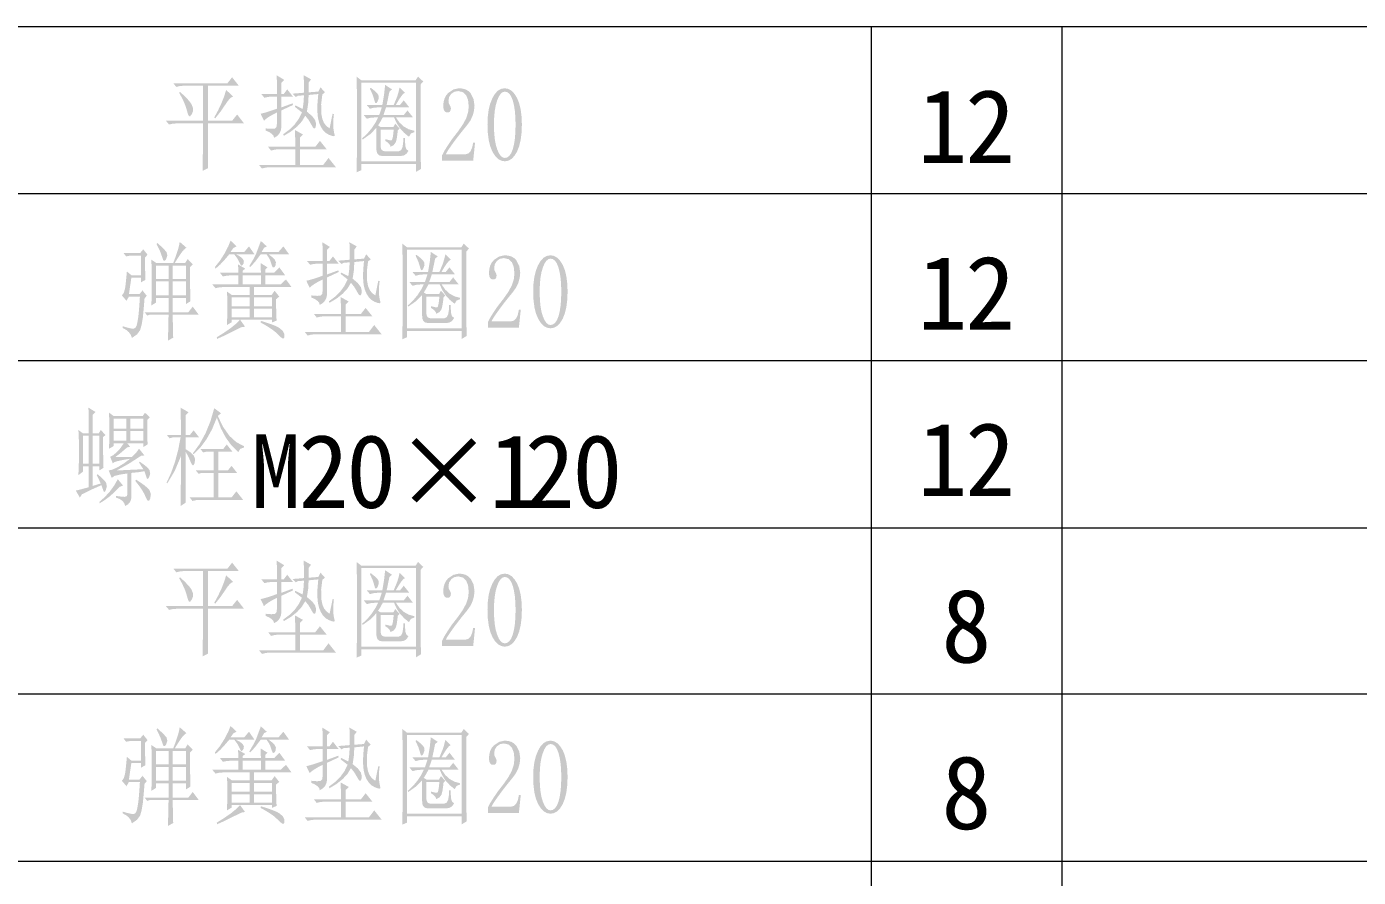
# Model space of a CAD drawing. Header units: millimetres. Extents: x -594 to 6367, y -2099 to 456.
# Drawn here: x 271.1 to 326.9, y -310.3 to -274.6 of the extents above; entities that cross this region are included whole.
import ezdxf

# ---------------------------------------------------------------- set-up
doc = ezdxf.new("R2010")
doc.units = ezdxf.units.MM
doc.layers.get('0').update_dxf_attribs({"lineweight": 35})
doc.styles.get("Standard").update_dxf_attribs({"font": 'txt.shx'})

msp = doc.modelspace()

# ---------------------------------------------------------------- hatches: boundary and pattern name
h = msp.add_hatch(color=0)
h.paths.add_polyline_path([(278.692, -279.76), (278.699, -280.539), (278.466, -280.656), (278.476, -280.139), (278.481, -279.674), (278.481, -278.66), (277.397, -278.66), (277.218, -278.672), (277.062, -278.707), (276.93, -278.551), (278.481, -278.551), (278.481, -277.078), (277.694, -277.078), (277.518, -277.093), (277.366, -277.132), (277.241, -276.976), (279.51, -276.976), (279.705, -276.727), (279.986, -277.078), (278.692, -277.078), (278.692, -278.551), (279.705, -278.551), (279.916, -278.286), (280.204, -278.66), (278.692, -278.66)])
h.paths.add_polyline_path([(279.456, -277.257), (279.752, -277.538), (279.688, -277.558), (279.613, -277.619), (279.527, -277.719), (279.432, -277.857), (279.223, -278.162), (278.996, -278.45), (278.957, -278.411), (279.12, -278.11), (279.259, -277.816), (279.371, -277.532)])
h.paths.add_polyline_path([(277.53, -277.343), (277.71, -277.516), (277.851, -277.66), (277.952, -277.779), (278.013, -277.873), (278.066, -278.026), (278.06, -278.161), (278.014, -278.274), (277.951, -278.356), (277.916, -278.368), (277.881, -278.333), (277.846, -278.251), (277.811, -278.122), (277.764, -277.962), (277.694, -277.783), (277.6, -277.587), (277.483, -277.374)])
h = msp.add_hatch(color=0)
h.paths.add_polyline_path([(281.111, -278.871), (281.352, -278.889), (281.494, -278.879), (281.564, -278.811), (281.587, -278.66), (281.587, -278.2), (281.391, -278.301), (281.235, -278.393), (281.119, -278.477), (281.041, -278.551), (280.901, -278.255), (281.018, -278.229), (281.171, -278.185), (281.36, -278.123), (281.587, -278.044), (281.587, -277.538), (281.392, -277.538), (281.216, -277.549), (281.057, -277.584), (280.932, -277.429), (281.587, -277.429), (281.587, -277.007), (281.582, -276.856), (281.572, -276.641), (281.891, -276.836), (281.774, -276.953), (281.774, -277.429), (281.868, -277.429), (282.016, -277.234), (282.258, -277.538), (281.774, -277.538), (281.774, -277.99), (282.242, -277.818), (282.258, -277.889), (281.774, -278.115), (281.774, -278.762), (281.755, -278.933), (281.697, -279.074), (281.6, -279.185), (281.462, -279.269), (281.445, -279.187), (281.38, -279.107), (281.269, -279.03), (281.111, -278.957)])
h.paths.add_polyline_path([(282.718, -277.374), (282.714, -276.975), (282.71, -276.641), (283.014, -276.813), (282.913, -276.953), (282.913, -277.358), (283.318, -277.327), (283.412, -277.148), (283.599, -277.358), (283.49, -277.444), (283.438, -277.858), (283.451, -278.278), (283.489, -278.477), (283.558, -278.642), (283.659, -278.773), (283.794, -278.871), (283.918, -278.255), (283.973, -278.271), (283.954, -278.455), (283.944, -278.612), (283.942, -278.742), (283.95, -278.848), (283.974, -279.013), (284.004, -279.144), (284.003, -279.186), (283.962, -279.198), (283.882, -279.181), (283.762, -279.136), (283.632, -279.06), (283.522, -278.951), (283.43, -278.809), (283.357, -278.637), (283.303, -278.421), (283.279, -278.147), (283.285, -277.816), (283.318, -277.429), (282.913, -277.468), (282.895, -277.818), (282.842, -278.169), (283.058, -278.351), (283.185, -278.52), (283.226, -278.674), (283.209, -278.816), (283.177, -278.864), (283.138, -278.867), (283.092, -278.823), (283.037, -278.731), (282.914, -278.518), (282.772, -278.341), (282.628, -278.578), (282.428, -278.797), (282.175, -278.999), (281.868, -279.183), (281.852, -279.113), (282.115, -278.915), (282.333, -278.697), (282.505, -278.459), (282.632, -278.2), (282.476, -278.076), (282.343, -277.974), (282.351, -277.904), (282.663, -278.06), (282.702, -277.769), (282.718, -277.483), (282.468, -277.499), (282.375, -277.553), (282.242, -277.413)])
h.paths.add_polyline_path([(282.351, -279.643), (282.351, -279.323), (282.35, -279.269), (282.347, -279.188), (282.345, -279.079), (282.343, -278.941), (282.679, -279.128), (282.554, -279.253), (282.554, -279.643), (283.193, -279.643), (283.388, -279.393), (283.669, -279.744), (282.554, -279.744), (282.554, -280.399), (283.529, -280.399), (283.747, -280.111), (284.059, -280.501), (281.291, -280.501), (281.114, -280.513), (280.956, -280.555), (280.831, -280.399), (282.351, -280.399), (282.351, -279.744), (281.673, -279.744), (281.496, -279.76), (281.338, -279.799), (281.213, -279.643)])
h = msp.add_hatch(color=0)
h.paths.add_polyline_path([(284.92, -276.696), (285.123, -276.852), (287.4, -276.852), (287.501, -276.696), (287.72, -276.906), (287.61, -277.023), (287.61, -280.025), (287.626, -280.571), (287.415, -280.695), (287.415, -280.36), (285.123, -280.36), (285.123, -280.625), (284.92, -280.711), (284.936, -280.025), (284.936, -277.288)])
h.paths.add_polyline_path([(285.123, -276.953), (285.123, -280.251), (287.415, -280.251), (287.415, -276.953)])
h.paths.add_polyline_path([(285.513, -277.163), (285.634, -277.257), (285.729, -277.34), (285.798, -277.412), (285.84, -277.475), (285.856, -277.6), (285.802, -277.748), (285.759, -277.805), (285.724, -277.813), (285.694, -277.773), (285.669, -277.686), (285.599, -277.459), (285.482, -277.202)])
h.paths.add_polyline_path([(285.872, -278.31), (285.923, -278.161), (285.981, -277.99), (285.817, -277.99), (285.638, -278.005), (285.482, -278.044), (285.349, -277.889), (286.004, -277.889), (286.074, -277.468), (286.121, -277.046), (286.41, -277.234), (286.301, -277.327), (286.184, -277.889), (286.48, -277.889), (286.628, -277.53), (286.682, -277.351), (286.729, -277.148), (286.955, -277.374), (286.888, -277.415), (286.801, -277.514), (286.695, -277.672), (286.566, -277.889), (286.745, -277.889), (286.901, -277.694), (287.135, -277.99), (286.16, -277.99), (286.097, -278.176), (286.051, -278.31), (286.901, -278.31), (287.057, -278.115), (287.291, -278.411), (286.573, -278.411), (286.723, -278.626), (286.901, -278.791), (287.108, -278.907), (287.345, -278.972), (287.345, -279.027), (287.2, -279.086), (287.119, -279.222), (286.918, -279.058), (286.746, -278.869), (286.605, -278.654), (286.495, -278.411), (286.02, -278.411), (285.911, -278.611), (285.825, -278.746), (285.934, -278.816), (286.464, -278.816), (286.542, -278.676), (286.729, -278.871), (286.651, -278.957), (286.632, -279.128), (286.611, -279.268), (286.589, -279.377), (286.566, -279.456), (286.479, -279.573), (286.34, -279.643), (286.331, -279.583), (286.293, -279.521), (286.225, -279.458), (286.129, -279.393), (286.129, -279.323), (286.293, -279.364), (286.386, -279.37), (286.414, -279.341), (286.439, -279.255), (286.461, -279.113), (286.48, -278.918), (285.934, -278.918), (285.934, -279.619), (285.944, -279.707), (285.976, -279.771), (286.029, -279.812), (286.106, -279.83), (286.69, -279.83), (286.789, -279.783), (286.846, -279.666), (286.875, -279.497), (286.885, -279.269), (286.955, -279.269), (286.957, -279.462), (286.971, -279.619), (287.007, -279.74), (287.096, -279.814), (287.037, -279.906), (286.966, -279.972), (286.882, -280.012), (286.784, -280.025), (285.981, -280.025), (285.874, -280.003), (285.801, -279.937), (285.76, -279.828), (285.755, -279.674), (285.755, -278.848), (285.498, -279.111), (285.178, -279.339), (285.154, -279.292), (285.372, -279.089), (285.56, -278.863), (285.713, -278.631), (285.825, -278.411), (285.685, -278.411), (285.508, -278.427), (285.349, -278.466), (285.225, -278.31)])
h = msp.add_hatch(color=0)
h.dxf.hatch_style = 2
h.paths.add_polyline_path([(289.626, -277.959), (289.598, -277.679), (289.517, -277.475), (289.376, -277.349), (289.182, -277.304), (289.023, -277.333), (288.893, -277.421), (288.805, -277.553), (288.776, -277.709), (288.788, -277.811), (288.823, -277.889), (288.862, -277.959), (288.878, -278.029), (288.867, -278.107), (288.839, -278.161), (288.797, -278.193), (288.737, -278.2), (288.659, -278.187), (288.605, -278.138), (288.57, -278.057), (288.558, -277.935), (288.571, -277.764), (288.611, -277.615), (288.676, -277.487), (288.768, -277.382), (288.985, -277.237), (289.213, -277.187), (289.366, -277.2), (289.499, -277.239), (289.612, -277.305), (289.704, -277.397), (289.827, -277.635), (289.868, -277.92), (289.846, -278.13), (289.79, -278.341), (289.689, -278.549), (289.548, -278.746), (289.355, -278.981), (289.187, -279.195), (289.043, -279.384), (288.924, -279.549), (288.825, -279.689), (288.749, -279.805), (288.696, -279.894), (288.667, -279.955), (289.494, -279.955), (289.604, -279.925), (289.696, -279.838), (289.766, -279.686), (289.813, -279.464), (289.891, -279.464), (289.813, -280.22), (288.511, -280.22), (288.511, -279.994), (288.605, -279.811), (288.745, -279.588), (288.926, -279.32), (289.166, -279.011), (289.371, -278.719), (289.517, -278.45), (289.598, -278.198)])
h = msp.add_hatch(color=0)
h.paths.add_polyline_path([(291.137, -277.327), (291.046, -277.351), (290.962, -277.421), (290.886, -277.538), (290.817, -277.701), (290.757, -277.905), (290.716, -278.14), (290.692, -278.408), (290.685, -278.707), (290.692, -279.026), (290.716, -279.305), (290.757, -279.544), (290.817, -279.744), (290.886, -279.907), (290.962, -280.021), (291.046, -280.088), (291.137, -280.111), (291.237, -280.088), (291.328, -280.021), (291.407, -279.907), (291.472, -279.744), (291.523, -279.544), (291.56, -279.305), (291.582, -279.026), (291.589, -278.707), (291.582, -278.408), (291.56, -278.14), (291.523, -277.905), (291.472, -277.701), (291.408, -277.538), (291.331, -277.421), (291.241, -277.351)])
h.paths.add_polyline_path([(291.137, -280.251), (290.991, -280.226), (290.856, -280.152), (290.733, -280.027), (290.622, -279.853), (290.53, -279.633), (290.464, -279.368), (290.425, -279.06), (290.412, -278.707), (290.424, -278.384), (290.46, -278.093), (290.524, -277.834), (290.614, -277.608), (290.721, -277.424), (290.843, -277.292), (290.982, -277.213), (291.137, -277.187), (291.283, -277.213), (291.417, -277.29), (291.54, -277.417), (291.651, -277.592), (291.739, -277.811), (291.802, -278.071), (291.841, -278.37), (291.854, -278.707), (291.841, -279.051), (291.802, -279.355), (291.739, -279.621), (291.651, -279.846), (291.54, -280.024), (291.417, -280.151), (291.283, -280.226)])
h = msp.add_hatch(color=0)
h.paths.add_polyline_path([(280.911, -284.926), (280.907, -284.679), (280.903, -284.52), (281.191, -284.7), (281.098, -284.785), (281.098, -284.926), (281.472, -284.926), (281.683, -284.7), (281.932, -285.035), (281.098, -285.035), (281.098, -285.417), (281.737, -285.417), (281.963, -285.206), (282.197, -285.526), (280.622, -285.526), (280.622, -285.854), (281.363, -285.854), (281.488, -285.682), (281.683, -285.924), (281.55, -286.033), (281.551, -286.361), (281.556, -286.619), (281.563, -286.808), (281.573, -286.93), (281.371, -287.015), (281.371, -286.891), (279.687, -286.891), (279.687, -287), (279.492, -287.117), (279.502, -286.683), (279.507, -286.314), (279.502, -285.999), (279.492, -285.713), (279.687, -285.854), (280.435, -285.854), (280.435, -285.526), (279.343, -285.526), (279.164, -285.538), (279.008, -285.573), (278.876, -285.417), (279.967, -285.417), (279.967, -285.035), (279.655, -285.035), (279.479, -285.047), (279.32, -285.082), (279.195, -284.926), (279.967, -284.926), (279.962, -284.727), (279.952, -284.575), (280.256, -284.754), (280.147, -284.84), (280.147, -284.926)])
h.paths.add_polyline_path([(280.147, -285.035), (280.147, -285.417), (280.911, -285.417), (280.911, -285.035)])
h.paths.add_polyline_path([(279.687, -285.963), (279.687, -286.329), (280.435, -286.329), (280.435, -285.963)])
h.paths.add_polyline_path([(280.622, -285.963), (280.622, -286.329), (281.371, -286.329), (281.371, -285.963)])
h.paths.add_polyline_path([(279.687, -286.438), (279.687, -286.789), (280.435, -286.789), (280.435, -286.438)])
h.paths.add_polyline_path([(280.622, -286.438), (280.622, -286.789), (281.371, -286.789), (281.371, -286.438)])
h.paths.add_polyline_path([(280.037, -286.891), (280.248, -287.187), (280.092, -287.21), (279.811, -287.351), (279.577, -287.468), (279.347, -287.579), (279.071, -287.701), (279.063, -287.631), (279.365, -287.442), (279.655, -287.241), (279.89, -287.048)])
h.paths.add_polyline_path([(280.911, -286.945), (281.168, -287.024), (281.38, -287.098), (281.549, -287.168), (281.675, -287.234), (281.835, -287.367), (281.901, -287.507), (281.9, -287.619), (281.87, -287.678), (281.806, -287.677), (281.714, -287.6), (281.503, -287.397), (281.379, -287.302), (281.215, -287.195), (281.041, -287.09), (280.903, -287.015)])
h.paths.add_polyline_path([(279.866, -284.154), (280.023, -284.234), (280.139, -284.325), (280.198, -284.423), (280.193, -284.52), (280.151, -284.595), (280.115, -284.629), (280.072, -284.618), (280.03, -284.536), (279.92, -284.318), (279.796, -284.154), (279.585, -284.154), (279.359, -284.419), (279.201, -284.584), (279.008, -284.754), (278.985, -284.684), (279.196, -284.42), (279.39, -284.115), (279.544, -283.817), (279.64, -283.577), (279.897, -283.819), (279.757, -283.889), (279.64, -284.052), (280.217, -284.052), (280.412, -283.819), (280.646, -284.154)])
h.paths.add_polyline_path([(281.238, -284.154), (281.396, -284.276), (281.495, -284.38), (281.541, -284.479), (281.534, -284.59), (281.492, -284.678), (281.449, -284.707), (281.404, -284.69), (281.371, -284.614), (281.3, -284.403), (281.241, -284.287), (281.152, -284.154), (280.903, -284.154), (280.67, -284.463), (280.466, -284.684), (280.427, -284.645), (280.586, -284.374), (280.716, -284.115), (280.911, -283.592), (281.16, -283.819), (281.051, -283.873), (280.942, -284.052), (281.651, -284.052), (281.854, -283.819), (282.096, -284.154)])
h = msp.add_hatch(color=0)
h.paths.add_polyline_path([(276.323, -286.298), (276.339, -285.339), (276.323, -284.38), (276.534, -284.52), (277.236, -284.52), (277.345, -284.228), (277.428, -283.982), (277.482, -283.783), (277.508, -283.631), (277.789, -283.873), (277.685, -283.96), (277.586, -284.076), (277.463, -284.257), (277.298, -284.52), (277.735, -284.52), (277.844, -284.349), (278.054, -284.575), (277.945, -284.684), (277.945, -285.208), (277.947, -285.621), (277.952, -285.924), (277.961, -286.119), (277.766, -286.243), (277.766, -285.978), (277.22, -285.978), (277.22, -286.579), (277.875, -286.579), (278.054, -286.345), (278.304, -286.68), (277.22, -286.68), (277.22, -286.973), (277.222, -287.231), (277.227, -287.455), (277.236, -287.647), (277.017, -287.772), (277.041, -286.68), (276.269, -286.68), (276.144, -286.719), (276.035, -286.579), (277.041, -286.579), (277.041, -285.978), (276.518, -285.978), (276.518, -286.173)])
h.paths.add_polyline_path([(276.573, -283.678), (276.706, -283.798), (276.814, -283.901), (276.896, -283.989), (276.955, -284.06), (276.991, -284.203), (276.939, -284.357), (276.89, -284.415), (276.847, -284.425), (276.811, -284.385), (276.783, -284.294), (276.691, -284.038), (276.534, -283.717)])
h.paths.add_polyline_path([(276.518, -284.629), (276.518, -285.191), (277.041, -285.191), (277.041, -284.629)])
h.paths.add_polyline_path([(277.22, -284.629), (277.22, -285.191), (277.766, -285.191), (277.766, -284.629)])
h.paths.add_polyline_path([(276.518, -285.292), (276.518, -285.877), (277.041, -285.877), (277.041, -285.292)])
h.paths.add_polyline_path([(277.22, -285.292), (277.22, -285.877), (277.766, -285.877), (277.766, -285.292)])
h.paths.add_polyline_path([(275.481, -285.136), (275.38, -285.822), (275.824, -285.822), (275.949, -285.666), (276.128, -285.893), (276.035, -285.994), (276, -286.419), (275.965, -286.797), (275.912, -287.113), (275.848, -287.335), (275.72, -287.51), (275.505, -287.662), (275.458, -287.531), (275.377, -287.417), (275.262, -287.32), (275.115, -287.241), (275.123, -287.171), (275.292, -287.221), (275.426, -287.254), (275.523, -287.271), (275.583, -287.273), (275.647, -287.237), (275.7, -287.148), (275.735, -287.001), (275.77, -286.789), (275.787, -286.643), (275.805, -286.45), (275.822, -286.21), (275.84, -285.924), (275.38, -285.924), (275.278, -286.103), (275.084, -285.877), (275.162, -285.772), (275.216, -285.596), (275.234, -285.472), (275.252, -285.31), (275.272, -285.109), (275.294, -284.871), (275.489, -285.035), (275.879, -285.035), (275.879, -284.208), (275.419, -284.208), (275.263, -284.24), (275.154, -284.099), (275.848, -284.099), (275.98, -283.943), (276.16, -284.169), (276.058, -284.279), (276.058, -284.583), (276.06, -284.841), (276.065, -285.054), (276.074, -285.222), (275.879, -285.331), (275.879, -285.136)])
h = msp.add_hatch(color=0)
h.paths.add_polyline_path([(283.028, -285.877), (283.268, -285.895), (283.41, -285.885), (283.48, -285.817), (283.503, -285.666), (283.503, -285.206), (283.307, -285.307), (283.151, -285.399), (283.035, -285.483), (282.958, -285.557), (282.817, -285.261), (282.934, -285.235), (283.087, -285.191), (283.277, -285.129), (283.503, -285.05), (283.503, -284.544), (283.308, -284.544), (283.132, -284.555), (282.973, -284.59), (282.848, -284.435), (283.503, -284.435), (283.503, -284.014), (283.498, -283.862), (283.488, -283.647), (283.807, -283.842), (283.69, -283.959), (283.69, -284.435), (283.784, -284.435), (283.932, -284.24), (284.174, -284.544), (283.69, -284.544), (283.69, -284.996), (284.158, -284.824), (284.174, -284.895), (283.69, -285.121), (283.69, -285.768), (283.671, -285.939), (283.613, -286.08), (283.516, -286.191), (283.379, -286.275), (283.361, -286.193), (283.297, -286.113), (283.186, -286.036), (283.028, -285.963)])
h.paths.add_polyline_path([(284.634, -284.38), (284.63, -283.981), (284.626, -283.647), (284.93, -283.819), (284.829, -283.959), (284.829, -284.364), (285.234, -284.333), (285.328, -284.154), (285.515, -284.364), (285.406, -284.45), (285.354, -284.864), (285.367, -285.284), (285.405, -285.483), (285.474, -285.648), (285.575, -285.779), (285.71, -285.877), (285.835, -285.261), (285.889, -285.277), (285.87, -285.461), (285.86, -285.618), (285.858, -285.748), (285.866, -285.854), (285.89, -286.019), (285.92, -286.15), (285.919, -286.193), (285.878, -286.204), (285.799, -286.187), (285.679, -286.142), (285.548, -286.066), (285.438, -285.957), (285.346, -285.815), (285.273, -285.643), (285.219, -285.427), (285.195, -285.153), (285.201, -284.822), (285.234, -284.435), (284.829, -284.474), (284.811, -284.824), (284.759, -285.175), (284.974, -285.357), (285.102, -285.526), (285.143, -285.68), (285.125, -285.822), (285.093, -285.87), (285.054, -285.873), (285.008, -285.829), (284.954, -285.737), (284.83, -285.524), (284.688, -285.347), (284.544, -285.584), (284.344, -285.803), (284.091, -286.005), (283.784, -286.189), (283.768, -286.119), (284.032, -285.921), (284.249, -285.703), (284.421, -285.465), (284.548, -285.206), (284.392, -285.082), (284.26, -284.98), (284.267, -284.91), (284.579, -285.066), (284.618, -284.775), (284.634, -284.489), (284.384, -284.505), (284.291, -284.559), (284.158, -284.419)])
h.paths.add_polyline_path([(284.267, -286.649), (284.267, -286.329), (284.266, -286.275), (284.263, -286.194), (284.261, -286.085), (284.26, -285.947), (284.595, -286.134), (284.47, -286.259), (284.47, -286.649), (285.109, -286.649), (285.304, -286.399), (285.585, -286.75), (284.47, -286.75), (284.47, -287.405), (285.445, -287.405), (285.663, -287.117), (285.975, -287.507), (283.207, -287.507), (283.031, -287.519), (282.872, -287.561), (282.747, -287.405), (284.267, -287.405), (284.267, -286.75), (283.589, -286.75), (283.413, -286.766), (283.254, -286.805), (283.129, -286.649)])
h = msp.add_hatch(color=0)
h.paths.add_polyline_path([(286.837, -283.702), (287.039, -283.858), (289.316, -283.858), (289.417, -283.702), (289.636, -283.912), (289.527, -284.029), (289.527, -287.031), (289.542, -287.577), (289.332, -287.701), (289.332, -287.366), (287.039, -287.366), (287.039, -287.631), (286.837, -287.717), (286.852, -287.031), (286.852, -284.294)])
h.paths.add_polyline_path([(287.039, -283.959), (287.039, -287.257), (289.332, -287.257), (289.332, -283.959)])
h.paths.add_polyline_path([(287.429, -284.169), (287.551, -284.263), (287.646, -284.346), (287.714, -284.418), (287.757, -284.481), (287.772, -284.606), (287.718, -284.754), (287.675, -284.811), (287.64, -284.82), (287.61, -284.779), (287.585, -284.692), (287.515, -284.465), (287.398, -284.208)])
h.paths.add_polyline_path([(287.788, -285.316), (287.84, -285.167), (287.897, -284.996), (287.733, -284.996), (287.554, -285.012), (287.398, -285.05), (287.265, -284.895), (287.92, -284.895), (287.991, -284.474), (288.037, -284.052), (288.326, -284.24), (288.217, -284.333), (288.1, -284.895), (288.396, -284.895), (288.544, -284.536), (288.598, -284.357), (288.646, -284.154), (288.872, -284.38), (288.804, -284.421), (288.718, -284.52), (288.611, -284.678), (288.482, -284.895), (288.661, -284.895), (288.817, -284.7), (289.051, -284.996), (288.076, -284.996), (288.013, -285.182), (287.967, -285.316), (288.817, -285.316), (288.973, -285.121), (289.207, -285.417), (288.49, -285.417), (288.639, -285.632), (288.817, -285.797), (289.025, -285.913), (289.261, -285.978), (289.261, -286.033), (289.116, -286.092), (289.035, -286.228), (288.834, -286.064), (288.662, -285.875), (288.521, -285.66), (288.412, -285.417), (287.936, -285.417), (287.827, -285.617), (287.741, -285.752), (287.85, -285.822), (288.38, -285.822), (288.458, -285.682), (288.646, -285.877), (288.568, -285.963), (288.549, -286.134), (288.528, -286.274), (288.505, -286.383), (288.482, -286.462), (288.395, -286.579), (288.256, -286.649), (288.247, -286.589), (288.209, -286.527), (288.142, -286.464), (288.045, -286.399), (288.045, -286.329), (288.209, -286.37), (288.302, -286.376), (288.33, -286.347), (288.355, -286.261), (288.377, -286.119), (288.396, -285.924), (287.85, -285.924), (287.85, -286.625), (287.861, -286.713), (287.892, -286.778), (287.946, -286.818), (288.022, -286.836), (288.607, -286.836), (288.705, -286.789), (288.762, -286.672), (288.791, -286.503), (288.801, -286.275), (288.872, -286.275), (288.874, -286.468), (288.887, -286.625), (288.923, -286.746), (289.012, -286.82), (288.953, -286.913), (288.882, -286.978), (288.798, -287.018), (288.7, -287.031), (287.897, -287.031), (287.79, -287.009), (287.717, -286.943), (287.677, -286.834), (287.671, -286.68), (287.671, -285.854), (287.415, -286.117), (287.094, -286.345), (287.071, -286.298), (287.288, -286.095), (287.476, -285.869), (287.629, -285.637), (287.741, -285.417), (287.601, -285.417), (287.424, -285.433), (287.265, -285.472), (287.141, -285.316)])
h = msp.add_hatch(color=0)
h.dxf.hatch_style = 2
h.paths.add_polyline_path([(291.542, -284.965), (291.514, -284.685), (291.433, -284.481), (291.292, -284.355), (291.098, -284.31), (290.939, -284.339), (290.809, -284.427), (290.722, -284.559), (290.692, -284.715), (290.704, -284.817), (290.739, -284.895), (290.778, -284.965), (290.794, -285.035), (290.783, -285.113), (290.755, -285.167), (290.713, -285.199), (290.653, -285.206), (290.575, -285.193), (290.521, -285.144), (290.486, -285.063), (290.474, -284.941), (290.487, -284.77), (290.527, -284.621), (290.592, -284.493), (290.685, -284.388), (290.901, -284.244), (291.129, -284.193), (291.283, -284.206), (291.416, -284.245), (291.528, -284.311), (291.62, -284.403), (291.743, -284.641), (291.784, -284.926), (291.763, -285.136), (291.706, -285.347), (291.606, -285.555), (291.464, -285.752), (291.271, -285.987), (291.103, -286.201), (290.959, -286.39), (290.841, -286.555), (290.741, -286.695), (290.665, -286.811), (290.612, -286.9), (290.583, -286.961), (291.41, -286.961), (291.52, -286.932), (291.612, -286.844), (291.683, -286.692), (291.729, -286.47), (291.807, -286.47), (291.729, -287.226), (290.427, -287.226), (290.427, -287), (290.521, -286.817), (290.661, -286.594), (290.842, -286.326), (291.082, -286.017), (291.287, -285.725), (291.433, -285.456), (291.514, -285.204)])
h = msp.add_hatch(color=0)
h.paths.add_polyline_path([(293.053, -284.333), (292.962, -284.357), (292.879, -284.427), (292.802, -284.544), (292.733, -284.707), (292.673, -284.911), (292.632, -285.146), (292.608, -285.414), (292.601, -285.713), (292.608, -286.032), (292.632, -286.311), (292.673, -286.55), (292.733, -286.75), (292.802, -286.913), (292.879, -287.027), (292.962, -287.095), (293.053, -287.117), (293.154, -287.095), (293.244, -287.027), (293.323, -286.913), (293.388, -286.75), (293.439, -286.55), (293.476, -286.311), (293.498, -286.032), (293.505, -285.713), (293.498, -285.414), (293.476, -285.146), (293.439, -284.911), (293.388, -284.707), (293.324, -284.544), (293.247, -284.427), (293.157, -284.357)])
h.paths.add_polyline_path([(293.053, -287.257), (292.907, -287.232), (292.772, -287.158), (292.649, -287.033), (292.538, -286.859), (292.446, -286.639), (292.38, -286.374), (292.341, -286.066), (292.328, -285.713), (292.34, -285.39), (292.377, -285.099), (292.44, -284.84), (292.531, -284.614), (292.637, -284.43), (292.76, -284.298), (292.898, -284.219), (293.053, -284.193), (293.199, -284.219), (293.334, -284.296), (293.456, -284.423), (293.568, -284.598), (293.655, -284.817), (293.719, -285.077), (293.757, -285.376), (293.77, -285.713), (293.757, -286.057), (293.719, -286.361), (293.655, -286.627), (293.568, -286.852), (293.456, -287.03), (293.334, -287.157), (293.199, -287.232)])
h = msp.add_hatch(color=0)
h.paths.add_polyline_path([(276.029, -293.251), (275.776, -293.292), (275.483, -293.321), (275.483, -294.288), (275.471, -294.432), (275.424, -294.551), (275.339, -294.643), (275.218, -294.709), (275.186, -294.595), (275.113, -294.498), (274.999, -294.419), (274.844, -294.358), (274.844, -294.288), (275.062, -294.316), (275.21, -294.327), (275.291, -294.294), (275.319, -294.202), (275.319, -293.344), (275.041, -293.386), (274.774, -293.446), (274.657, -293.531), (274.532, -293.22), (274.685, -293.184), (274.914, -293.079), (275.171, -292.921), (275.429, -292.728), (275.12, -292.78), (274.896, -292.829), (274.757, -292.876), (274.703, -292.923), (274.594, -292.643), (274.718, -292.579), (274.859, -292.463), (275.011, -292.298), (275.163, -292.081), (274.735, -292.081), (274.735, -292.198), (274.547, -292.307), (274.563, -291.559), (274.547, -290.795), (274.735, -290.935), (275.959, -290.935), (276.052, -290.795), (276.255, -290.99), (276.154, -291.099), (276.154, -291.439), (276.155, -291.724), (276.157, -291.954), (276.161, -292.128), (275.982, -292.237), (275.982, -292.081), (275.304, -292.081), (275.436, -292.221), (275.304, -292.253), (275.037, -292.482), (274.805, -292.658), (274.914, -292.658), (275.067, -292.658), (275.262, -292.658), (275.499, -292.658), (275.68, -292.477), (275.803, -292.307), (276.029, -292.588), (275.889, -292.604), (275.362, -292.944), (274.859, -293.22), (275.017, -293.212), (275.257, -293.201), (275.579, -293.186), (275.982, -293.165), (275.803, -292.884), (275.834, -292.853), (275.991, -292.963), (276.111, -293.059), (276.196, -293.141), (276.247, -293.212), (276.272, -293.352), (276.232, -293.492), (276.194, -293.551), (276.161, -293.573), (276.135, -293.559), (276.115, -293.508)])
h.paths.add_polyline_path([(274.735, -291.044), (274.735, -291.465), (275.273, -291.465), (275.273, -291.044)])
h.paths.add_polyline_path([(275.436, -291.044), (275.436, -291.465), (275.982, -291.465), (275.982, -291.044)])
h.paths.add_polyline_path([(274.735, -291.567), (274.735, -291.972), (275.273, -291.972), (275.273, -291.567)])
h.paths.add_polyline_path([(275.436, -291.567), (275.436, -291.972), (275.982, -291.972), (275.982, -291.567)])
h.paths.add_polyline_path([(274.992, -293.906), (274.783, -294.119), (274.575, -294.304), (274.367, -294.462), (274.158, -294.592), (274.142, -294.537), (274.374, -294.328), (274.581, -294.1), (274.76, -293.852), (274.914, -293.586), (275.132, -293.851)])
h.paths.add_polyline_path([(275.678, -293.602), (275.88, -293.734), (276.041, -293.852), (276.16, -293.954), (276.239, -294.038), (276.299, -294.207), (276.271, -294.405), (276.228, -294.479), (276.183, -294.492), (276.135, -294.444), (276.083, -294.334), (276.016, -294.187), (275.921, -294.025), (275.797, -293.848), (275.647, -293.656)])
h.paths.add_polyline_path([(273.861, -293.867), (274.197, -293.765), (274.033, -293.414), (274.064, -293.375), (274.192, -293.485), (274.296, -293.581), (274.373, -293.664), (274.423, -293.734), (274.454, -293.876), (274.415, -294.03), (274.381, -294.093), (274.352, -294.119), (274.326, -294.108), (274.306, -294.062), (274.228, -293.835), (273.801, -294.026), (273.409, -294.218), (273.323, -294.358), (273.152, -294.062), (273.248, -294.04), (273.372, -294.009), (273.522, -293.969), (273.698, -293.921), (273.698, -293.04), (273.448, -293.04), (273.448, -293.274), (273.261, -293.414), (273.279, -292.964), (273.284, -292.409), (273.283, -292.125), (273.279, -291.882), (273.271, -291.681), (273.261, -291.52), (273.448, -291.66), (273.698, -291.66), (273.696, -291.312), (273.693, -291.017), (273.688, -290.774), (273.682, -290.584), (273.978, -290.763), (273.861, -290.888), (273.861, -291.66), (274.119, -291.66), (274.197, -291.52), (274.399, -291.73), (274.298, -291.816), (274.298, -292.274), (274.3, -292.642), (274.305, -292.92), (274.314, -293.11), (274.134, -293.22), (274.134, -293.04), (273.861, -293.04)])
h.paths.add_polyline_path([(273.448, -291.761), (273.448, -292.939), (273.698, -292.939), (273.698, -291.761)])
h.paths.add_polyline_path([(273.861, -291.761), (273.861, -292.939), (274.134, -292.939), (274.134, -291.761)])
h = msp.add_hatch(color=0)
h.paths.add_polyline_path([(278.957, -290.608), (279.237, -290.818), (279.105, -290.935), (279.336, -291.404), (279.596, -291.771), (279.886, -292.036), (280.204, -292.198), (280.204, -292.253), (280.051, -292.312), (279.963, -292.448), (279.683, -292.174), (279.441, -291.843), (279.236, -291.454), (279.066, -291.005), (278.864, -291.491), (278.634, -291.907), (278.376, -292.254), (278.091, -292.533), (278.06, -292.502), (278.345, -292.107), (278.59, -291.66), (278.795, -291.16)])
h.paths.add_polyline_path([(278.38, -292.323), (279.331, -292.323), (279.479, -292.128), (279.721, -292.432), (279.121, -292.432), (279.121, -293.22), (279.526, -293.22), (279.682, -293.025), (279.916, -293.321), (279.121, -293.321), (279.121, -294.342), (279.69, -294.342), (279.885, -294.093), (280.165, -294.451), (278.38, -294.451), (278.203, -294.463), (278.045, -294.498), (277.92, -294.342), (278.926, -294.342), (278.926, -293.321), (278.427, -293.321), (278.302, -293.36), (278.185, -293.22), (278.926, -293.22), (278.926, -292.432), (278.622, -292.432), (278.489, -292.463)])
h.paths.add_polyline_path([(277.756, -292.432), (277.756, -292.854), (277.756, -293.231), (277.756, -293.563), (277.757, -293.851), (277.758, -294.095), (277.759, -294.296), (277.761, -294.454), (277.764, -294.568), (277.546, -294.709), (277.551, -294.279), (277.556, -293.787), (277.56, -293.233), (277.561, -292.619), (277.302, -293.233), (276.984, -293.765), (276.961, -293.726), (277.151, -293.31), (277.312, -292.855), (277.443, -292.362), (277.546, -291.832), (277.21, -291.832), (277.086, -291.871), (276.969, -291.73), (277.561, -291.73), (277.556, -291.105), (277.546, -290.584), (277.881, -290.779), (277.756, -290.904), (277.756, -291.73), (277.935, -291.73), (278.091, -291.535), (278.325, -291.832), (277.756, -291.832), (277.756, -292.323), (277.966, -292.462), (278.099, -292.596), (278.156, -292.748), (278.13, -292.923), (278.094, -292.99), (278.054, -293.003), (278.012, -292.961), (277.967, -292.861), (277.867, -292.626)])
h = msp.add_hatch(color=0)
h.paths.add_polyline_path([(281.111, -299.23), (281.352, -299.249), (281.494, -299.238), (281.564, -299.17), (281.587, -299.02), (281.587, -298.56), (281.391, -298.661), (281.235, -298.753), (281.119, -298.836), (281.041, -298.911), (280.901, -298.614), (281.018, -298.588), (281.171, -298.544), (281.36, -298.483), (281.587, -298.404), (281.587, -297.897), (281.392, -297.897), (281.216, -297.909), (281.057, -297.944), (280.932, -297.788), (281.587, -297.788), (281.587, -297.367), (281.582, -297.216), (281.572, -297), (281.891, -297.195), (281.774, -297.312), (281.774, -297.788), (281.868, -297.788), (282.016, -297.593), (282.258, -297.897), (281.774, -297.897), (281.774, -298.349), (282.242, -298.178), (282.258, -298.248), (281.774, -298.474), (281.774, -299.121), (281.755, -299.292), (281.697, -299.433), (281.6, -299.544), (281.462, -299.628), (281.445, -299.546), (281.38, -299.466), (281.269, -299.389), (281.111, -299.316)])
h.paths.add_polyline_path([(282.718, -297.733), (282.714, -297.335), (282.71, -297), (283.014, -297.172), (282.913, -297.312), (282.913, -297.718), (283.318, -297.686), (283.412, -297.507), (283.599, -297.718), (283.49, -297.803), (283.438, -298.218), (283.451, -298.638), (283.489, -298.837), (283.558, -299.001), (283.659, -299.132), (283.794, -299.23), (283.918, -298.614), (283.973, -298.63), (283.954, -298.814), (283.944, -298.971), (283.942, -299.101), (283.95, -299.207), (283.974, -299.373), (284.004, -299.503), (284.003, -299.546), (283.962, -299.558), (283.882, -299.54), (283.762, -299.495), (283.632, -299.42), (283.522, -299.31), (283.43, -299.169), (283.357, -298.996), (283.303, -298.78), (283.279, -298.506), (283.285, -298.175), (283.318, -297.788), (282.913, -297.827), (282.895, -298.178), (282.842, -298.529), (283.058, -298.71), (283.185, -298.879), (283.226, -299.033), (283.209, -299.176), (283.177, -299.224), (283.138, -299.226), (283.092, -299.182), (283.037, -299.09), (282.914, -298.877), (282.772, -298.7), (282.628, -298.937), (282.428, -299.156), (282.175, -299.358), (281.868, -299.542), (281.852, -299.472), (282.115, -299.275), (282.333, -299.057), (282.505, -298.818), (282.632, -298.56), (282.476, -298.435), (282.343, -298.334), (282.351, -298.263), (282.663, -298.419), (282.702, -298.128), (282.718, -297.842), (282.468, -297.858), (282.375, -297.913), (282.242, -297.772)])
h.paths.add_polyline_path([(282.351, -300.002), (282.351, -299.682), (282.35, -299.628), (282.347, -299.547), (282.345, -299.438), (282.343, -299.3), (282.679, -299.488), (282.554, -299.612), (282.554, -300.002), (283.193, -300.002), (283.388, -299.753), (283.669, -300.104), (282.554, -300.104), (282.554, -300.758), (283.529, -300.758), (283.747, -300.47), (284.059, -300.86), (281.291, -300.86), (281.114, -300.873), (280.956, -300.914), (280.831, -300.758), (282.351, -300.758), (282.351, -300.104), (281.673, -300.104), (281.496, -300.119), (281.338, -300.158), (281.213, -300.002)])
h = msp.add_hatch(color=0)
h.paths.add_polyline_path([(278.692, -300.119), (278.699, -300.899), (278.466, -301.016), (278.476, -300.498), (278.481, -300.033), (278.481, -299.02), (277.397, -299.02), (277.218, -299.031), (277.062, -299.067), (276.93, -298.911), (278.481, -298.911), (278.481, -297.437), (277.694, -297.437), (277.518, -297.453), (277.366, -297.492), (277.241, -297.336), (279.51, -297.336), (279.705, -297.086), (279.986, -297.437), (278.692, -297.437), (278.692, -298.911), (279.705, -298.911), (279.916, -298.646), (280.204, -299.02), (278.692, -299.02)])
h.paths.add_polyline_path([(279.456, -297.616), (279.752, -297.897), (279.688, -297.917), (279.613, -297.978), (279.527, -298.078), (279.432, -298.217), (279.223, -298.522), (278.996, -298.809), (278.957, -298.77), (279.12, -298.469), (279.259, -298.176), (279.371, -297.891)])
h.paths.add_polyline_path([(277.53, -297.702), (277.71, -297.875), (277.851, -298.02), (277.952, -298.138), (278.013, -298.232), (278.066, -298.385), (278.06, -298.521), (278.014, -298.633), (277.951, -298.716), (277.916, -298.727), (277.881, -298.692), (277.846, -298.61), (277.811, -298.482), (277.764, -298.321), (277.694, -298.143), (277.6, -297.947), (277.483, -297.733)])
h = msp.add_hatch(color=0)
h.paths.add_polyline_path([(284.92, -297.055), (285.123, -297.211), (287.4, -297.211), (287.501, -297.055), (287.72, -297.265), (287.61, -297.382), (287.61, -300.384), (287.626, -300.93), (287.415, -301.055), (287.415, -300.719), (285.123, -300.719), (285.123, -300.985), (284.92, -301.07), (284.936, -300.384), (284.936, -297.647)])
h.paths.add_polyline_path([(285.123, -297.312), (285.123, -300.61), (287.415, -300.61), (287.415, -297.312)])
h.paths.add_polyline_path([(285.513, -297.523), (285.634, -297.616), (285.729, -297.699), (285.798, -297.772), (285.84, -297.835), (285.856, -297.959), (285.802, -298.108), (285.759, -298.165), (285.724, -298.173), (285.694, -298.133), (285.669, -298.045), (285.599, -297.818), (285.482, -297.562)])
h.paths.add_polyline_path([(285.872, -298.669), (285.923, -298.521), (285.981, -298.349), (285.817, -298.349), (285.638, -298.365), (285.482, -298.404), (285.349, -298.248), (286.004, -298.248), (286.074, -297.827), (286.121, -297.406), (286.41, -297.593), (286.301, -297.686), (286.184, -298.248), (286.48, -298.248), (286.628, -297.889), (286.682, -297.71), (286.729, -297.507), (286.955, -297.733), (286.888, -297.774), (286.801, -297.874), (286.695, -298.031), (286.566, -298.248), (286.745, -298.248), (286.901, -298.053), (287.135, -298.349), (286.16, -298.349), (286.097, -298.535), (286.051, -298.669), (286.901, -298.669), (287.057, -298.474), (287.291, -298.77), (286.573, -298.77), (286.723, -298.985), (286.901, -299.15), (287.108, -299.266), (287.345, -299.332), (287.345, -299.386), (287.2, -299.446), (287.119, -299.581), (286.918, -299.417), (286.746, -299.228), (286.605, -299.013), (286.495, -298.77), (286.02, -298.77), (285.911, -298.97), (285.825, -299.106), (285.934, -299.176), (286.464, -299.176), (286.542, -299.035), (286.729, -299.23), (286.651, -299.316), (286.632, -299.487), (286.611, -299.627), (286.589, -299.736), (286.566, -299.815), (286.479, -299.932), (286.34, -300.002), (286.331, -299.942), (286.293, -299.88), (286.225, -299.817), (286.129, -299.753), (286.129, -299.682), (286.293, -299.723), (286.386, -299.729), (286.414, -299.7), (286.439, -299.614), (286.461, -299.473), (286.48, -299.277), (285.934, -299.277), (285.934, -299.979), (285.944, -300.066), (285.976, -300.131), (286.029, -300.172), (286.106, -300.189), (286.69, -300.189), (286.789, -300.143), (286.846, -300.026), (286.875, -299.856), (286.885, -299.628), (286.955, -299.628), (286.957, -299.821), (286.971, -299.979), (287.007, -300.1), (287.096, -300.174), (287.037, -300.266), (286.966, -300.332), (286.882, -300.371), (286.784, -300.384), (285.981, -300.384), (285.874, -300.362), (285.801, -300.297), (285.76, -300.187), (285.755, -300.033), (285.755, -299.207), (285.498, -299.47), (285.178, -299.698), (285.154, -299.651), (285.372, -299.449), (285.56, -299.222), (285.713, -298.991), (285.825, -298.77), (285.685, -298.77), (285.508, -298.786), (285.349, -298.825), (285.225, -298.669)])
h = msp.add_hatch(color=0)
h.dxf.hatch_style = 2
h.paths.add_polyline_path([(289.626, -298.318), (289.598, -298.038), (289.517, -297.835), (289.376, -297.708), (289.182, -297.663), (289.023, -297.692), (288.893, -297.78), (288.805, -297.913), (288.776, -298.069), (288.788, -298.17), (288.823, -298.248), (288.862, -298.318), (288.878, -298.388), (288.867, -298.466), (288.839, -298.521), (288.797, -298.552), (288.737, -298.56), (288.659, -298.546), (288.605, -298.497), (288.57, -298.416), (288.558, -298.295), (288.571, -298.124), (288.611, -297.974), (288.676, -297.846), (288.768, -297.741), (288.985, -297.597), (289.213, -297.546), (289.366, -297.559), (289.499, -297.599), (289.612, -297.665), (289.704, -297.757), (289.827, -297.994), (289.868, -298.279), (289.846, -298.49), (289.79, -298.7), (289.689, -298.909), (289.548, -299.106), (289.355, -299.341), (289.187, -299.554), (289.043, -299.744), (288.924, -299.909), (288.825, -300.049), (288.749, -300.164), (288.696, -300.253), (288.667, -300.314), (289.494, -300.314), (289.604, -300.285), (289.696, -300.197), (289.766, -300.045), (289.813, -299.823), (289.891, -299.823), (289.813, -300.579), (288.511, -300.579), (288.511, -300.353), (288.605, -300.171), (288.745, -299.948), (288.926, -299.68), (289.166, -299.371), (289.371, -299.078), (289.517, -298.809), (289.598, -298.558)])
h = msp.add_hatch(color=0)
h.paths.add_polyline_path([(291.137, -297.686), (291.046, -297.71), (290.962, -297.78), (290.886, -297.897), (290.817, -298.061), (290.757, -298.264), (290.716, -298.499), (290.692, -298.767), (290.685, -299.067), (290.692, -299.385), (290.716, -299.664), (290.757, -299.903), (290.817, -300.104), (290.886, -300.266), (290.962, -300.38), (291.046, -300.448), (291.137, -300.47), (291.237, -300.448), (291.328, -300.38), (291.407, -300.266), (291.472, -300.104), (291.523, -299.903), (291.56, -299.664), (291.582, -299.385), (291.589, -299.067), (291.582, -298.767), (291.56, -298.499), (291.523, -298.264), (291.472, -298.061), (291.408, -297.897), (291.331, -297.78), (291.241, -297.71)])
h.paths.add_polyline_path([(291.137, -300.61), (290.991, -300.585), (290.856, -300.511), (290.733, -300.387), (290.622, -300.213), (290.53, -299.992), (290.464, -299.727), (290.425, -299.419), (290.412, -299.067), (290.424, -298.743), (290.46, -298.453), (290.524, -298.194), (290.614, -297.967), (290.721, -297.783), (290.843, -297.651), (290.982, -297.572), (291.137, -297.546), (291.283, -297.572), (291.417, -297.649), (291.54, -297.776), (291.651, -297.952), (291.739, -298.171), (291.802, -298.43), (291.841, -298.729), (291.854, -299.067), (291.841, -299.41), (291.802, -299.715), (291.739, -299.98), (291.651, -300.205), (291.54, -300.383), (291.417, -300.51), (291.283, -300.585)])
h = msp.add_hatch(color=0)
h.paths.add_polyline_path([(276.323, -306.657), (276.339, -305.698), (276.323, -304.739), (276.534, -304.88), (277.236, -304.88), (277.345, -304.587), (277.428, -304.342), (277.482, -304.143), (277.508, -303.991), (277.789, -304.233), (277.685, -304.319), (277.586, -304.435), (277.463, -304.617), (277.298, -304.88), (277.735, -304.88), (277.844, -304.708), (278.054, -304.934), (277.945, -305.043), (277.945, -305.567), (277.947, -305.98), (277.952, -306.283), (277.961, -306.478), (277.766, -306.603), (277.766, -306.338), (277.22, -306.338), (277.22, -306.938), (277.875, -306.938), (278.054, -306.704), (278.304, -307.039), (277.22, -307.039), (277.22, -307.332), (277.222, -307.59), (277.227, -307.815), (277.236, -308.006), (277.017, -308.131), (277.041, -307.039), (276.269, -307.039), (276.144, -307.078), (276.035, -306.938), (277.041, -306.938), (277.041, -306.338), (276.518, -306.338), (276.518, -306.533)])
h.paths.add_polyline_path([(276.573, -304.038), (276.706, -304.158), (276.814, -304.261), (276.896, -304.348), (276.955, -304.42), (276.991, -304.562), (276.939, -304.716), (276.89, -304.774), (276.847, -304.784), (276.811, -304.744), (276.783, -304.654), (276.691, -304.397), (276.534, -304.077)])
h.paths.add_polyline_path([(276.518, -304.989), (276.518, -305.55), (277.041, -305.55), (277.041, -304.989)])
h.paths.add_polyline_path([(277.22, -304.989), (277.22, -305.55), (277.766, -305.55), (277.766, -304.989)])
h.paths.add_polyline_path([(276.518, -305.652), (276.518, -306.236), (277.041, -306.236), (277.041, -305.652)])
h.paths.add_polyline_path([(277.22, -305.652), (277.22, -306.236), (277.766, -306.236), (277.766, -305.652)])
h.paths.add_polyline_path([(275.481, -305.496), (275.38, -306.182), (275.824, -306.182), (275.949, -306.026), (276.128, -306.252), (276.035, -306.353), (276, -306.778), (275.965, -307.156), (275.912, -307.472), (275.848, -307.694), (275.72, -307.87), (275.505, -308.022), (275.458, -307.89), (275.377, -307.776), (275.262, -307.68), (275.115, -307.601), (275.123, -307.531), (275.292, -307.58), (275.426, -307.613), (275.523, -307.63), (275.583, -307.632), (275.647, -307.596), (275.7, -307.507), (275.735, -307.36), (275.77, -307.149), (275.787, -307.002), (275.805, -306.809), (275.822, -306.57), (275.84, -306.283), (275.38, -306.283), (275.278, -306.462), (275.084, -306.236), (275.162, -306.131), (275.216, -305.956), (275.234, -305.831), (275.252, -305.669), (275.272, -305.469), (275.294, -305.231), (275.489, -305.394), (275.879, -305.394), (275.879, -304.568), (275.419, -304.568), (275.263, -304.599), (275.154, -304.459), (275.848, -304.459), (275.98, -304.303), (276.16, -304.529), (276.058, -304.638), (276.058, -304.942), (276.06, -305.2), (276.065, -305.413), (276.074, -305.581), (275.879, -305.691), (275.879, -305.496)])
h = msp.add_hatch(color=0)
h.paths.add_polyline_path([(280.911, -305.285), (280.907, -305.039), (280.903, -304.88), (281.191, -305.059), (281.098, -305.145), (281.098, -305.285), (281.472, -305.285), (281.683, -305.059), (281.932, -305.394), (281.098, -305.394), (281.098, -305.776), (281.737, -305.776), (281.963, -305.566), (282.197, -305.885), (280.622, -305.885), (280.622, -306.213), (281.363, -306.213), (281.488, -306.041), (281.683, -306.283), (281.55, -306.392), (281.551, -306.72), (281.556, -306.978), (281.563, -307.167), (281.573, -307.289), (281.371, -307.375), (281.371, -307.25), (279.687, -307.25), (279.687, -307.359), (279.492, -307.476), (279.502, -307.042), (279.507, -306.673), (279.502, -306.358), (279.492, -306.073), (279.687, -306.213), (280.435, -306.213), (280.435, -305.885), (279.343, -305.885), (279.164, -305.897), (279.008, -305.932), (278.876, -305.776), (279.967, -305.776), (279.967, -305.394), (279.655, -305.394), (279.479, -305.406), (279.32, -305.441), (279.195, -305.285), (279.967, -305.285), (279.962, -305.086), (279.952, -304.934), (280.256, -305.114), (280.147, -305.199), (280.147, -305.285)])
h.paths.add_polyline_path([(280.147, -305.394), (280.147, -305.776), (280.911, -305.776), (280.911, -305.394)])
h.paths.add_polyline_path([(279.687, -306.322), (279.687, -306.689), (280.435, -306.689), (280.435, -306.322)])
h.paths.add_polyline_path([(280.622, -306.322), (280.622, -306.689), (281.371, -306.689), (281.371, -306.322)])
h.paths.add_polyline_path([(279.687, -306.798), (279.687, -307.149), (280.435, -307.149), (280.435, -306.798)])
h.paths.add_polyline_path([(280.622, -306.798), (280.622, -307.149), (281.371, -307.149), (281.371, -306.798)])
h.paths.add_polyline_path([(280.037, -307.25), (280.248, -307.546), (280.092, -307.57), (279.811, -307.71), (279.577, -307.827), (279.347, -307.938), (279.071, -308.061), (279.063, -307.991), (279.365, -307.802), (279.655, -307.601), (279.89, -307.408)])
h.paths.add_polyline_path([(280.911, -307.305), (281.168, -307.384), (281.38, -307.458), (281.549, -307.527), (281.675, -307.593), (281.835, -307.727), (281.901, -307.866), (281.9, -307.978), (281.87, -308.037), (281.806, -308.036), (281.714, -307.959), (281.503, -307.757), (281.379, -307.661), (281.215, -307.554), (281.041, -307.45), (280.903, -307.375)])
h.paths.add_polyline_path([(279.866, -304.513), (280.023, -304.593), (280.139, -304.685), (280.198, -304.782), (280.193, -304.88), (280.151, -304.955), (280.115, -304.989), (280.072, -304.977), (280.03, -304.895), (279.92, -304.677), (279.796, -304.513), (279.585, -304.513), (279.359, -304.778), (279.201, -304.943), (279.008, -305.114), (278.985, -305.043), (279.196, -304.779), (279.39, -304.474), (279.544, -304.176), (279.64, -303.936), (279.897, -304.178), (279.757, -304.248), (279.64, -304.412), (280.217, -304.412), (280.412, -304.178), (280.646, -304.513)])
h.paths.add_polyline_path([(281.238, -304.513), (281.396, -304.635), (281.495, -304.739), (281.541, -304.839), (281.534, -304.95), (281.492, -305.038), (281.449, -305.067), (281.404, -305.049), (281.371, -304.973), (281.3, -304.763), (281.241, -304.647), (281.152, -304.513), (280.903, -304.513), (280.67, -304.822), (280.466, -305.043), (280.427, -305.004), (280.586, -304.733), (280.716, -304.474), (280.911, -303.952), (281.16, -304.178), (281.051, -304.233), (280.942, -304.412), (281.651, -304.412), (281.854, -304.178), (282.096, -304.513)])
h = msp.add_hatch(color=0)
h.paths.add_polyline_path([(283.028, -306.236), (283.268, -306.255), (283.41, -306.244), (283.48, -306.176), (283.503, -306.026), (283.503, -305.566), (283.307, -305.667), (283.151, -305.759), (283.035, -305.842), (282.958, -305.917), (282.817, -305.62), (282.934, -305.594), (283.087, -305.55), (283.277, -305.489), (283.503, -305.41), (283.503, -304.903), (283.308, -304.903), (283.132, -304.915), (282.973, -304.95), (282.848, -304.794), (283.503, -304.794), (283.503, -304.373), (283.498, -304.222), (283.488, -304.006), (283.807, -304.201), (283.69, -304.318), (283.69, -304.794), (283.784, -304.794), (283.932, -304.599), (284.174, -304.903), (283.69, -304.903), (283.69, -305.355), (284.158, -305.184), (284.174, -305.254), (283.69, -305.48), (283.69, -306.127), (283.671, -306.298), (283.613, -306.439), (283.516, -306.55), (283.379, -306.634), (283.361, -306.552), (283.297, -306.472), (283.186, -306.395), (283.028, -306.322)])
h.paths.add_polyline_path([(284.634, -304.739), (284.63, -304.341), (284.626, -304.006), (284.93, -304.178), (284.829, -304.318), (284.829, -304.724), (285.234, -304.693), (285.328, -304.513), (285.515, -304.724), (285.406, -304.81), (285.354, -305.224), (285.367, -305.644), (285.405, -305.843), (285.474, -306.007), (285.575, -306.138), (285.71, -306.236), (285.835, -305.62), (285.889, -305.636), (285.87, -305.82), (285.86, -305.977), (285.858, -306.107), (285.866, -306.213), (285.89, -306.379), (285.92, -306.509), (285.919, -306.552), (285.878, -306.564), (285.799, -306.547), (285.679, -306.501), (285.548, -306.426), (285.438, -306.316), (285.346, -306.175), (285.273, -306.002), (285.219, -305.786), (285.195, -305.512), (285.201, -305.181), (285.234, -304.794), (284.829, -304.833), (284.811, -305.184), (284.759, -305.535), (284.974, -305.716), (285.102, -305.885), (285.143, -306.039), (285.125, -306.182), (285.093, -306.23), (285.054, -306.232), (285.008, -306.188), (284.954, -306.096), (284.83, -305.884), (284.688, -305.706), (284.544, -305.943), (284.344, -306.162), (284.091, -306.364), (283.784, -306.548), (283.768, -306.478), (284.032, -306.281), (284.249, -306.063), (284.421, -305.825), (284.548, -305.566), (284.392, -305.441), (284.26, -305.34), (284.267, -305.27), (284.579, -305.425), (284.618, -305.134), (284.634, -304.848), (284.384, -304.864), (284.291, -304.919), (284.158, -304.778)])
h.paths.add_polyline_path([(284.267, -307.008), (284.267, -306.689), (284.266, -306.634), (284.263, -306.553), (284.261, -306.444), (284.26, -306.307), (284.595, -306.494), (284.47, -306.618), (284.47, -307.008), (285.109, -307.008), (285.304, -306.759), (285.585, -307.11), (284.47, -307.11), (284.47, -307.765), (285.445, -307.765), (285.663, -307.476), (285.975, -307.866), (283.207, -307.866), (283.031, -307.879), (282.872, -307.92), (282.747, -307.765), (284.267, -307.765), (284.267, -307.11), (283.589, -307.11), (283.413, -307.125), (283.254, -307.164), (283.129, -307.008)])
h = msp.add_hatch(color=0)
h.paths.add_polyline_path([(286.837, -304.061), (287.039, -304.217), (289.316, -304.217), (289.417, -304.061), (289.636, -304.272), (289.527, -304.388), (289.527, -307.39), (289.542, -307.936), (289.332, -308.061), (289.332, -307.726), (287.039, -307.726), (287.039, -307.991), (286.837, -308.076), (286.852, -307.39), (286.852, -304.654)])
h.paths.add_polyline_path([(287.039, -304.318), (287.039, -307.616), (289.332, -307.616), (289.332, -304.318)])
h.paths.add_polyline_path([(287.429, -304.529), (287.551, -304.622), (287.646, -304.705), (287.714, -304.778), (287.757, -304.841), (287.772, -304.965), (287.718, -305.114), (287.675, -305.171), (287.64, -305.179), (287.61, -305.139), (287.585, -305.051), (287.515, -304.824), (287.398, -304.568)])
h.paths.add_polyline_path([(287.788, -305.675), (287.84, -305.527), (287.897, -305.355), (287.733, -305.355), (287.554, -305.371), (287.398, -305.41), (287.265, -305.254), (287.92, -305.254), (287.991, -304.833), (288.037, -304.412), (288.326, -304.599), (288.217, -304.693), (288.1, -305.254), (288.396, -305.254), (288.544, -304.895), (288.598, -304.716), (288.646, -304.513), (288.872, -304.739), (288.804, -304.78), (288.718, -304.88), (288.611, -305.038), (288.482, -305.254), (288.661, -305.254), (288.817, -305.059), (289.051, -305.355), (288.076, -305.355), (288.013, -305.541), (287.967, -305.675), (288.817, -305.675), (288.973, -305.48), (289.207, -305.776), (288.49, -305.776), (288.639, -305.991), (288.817, -306.156), (289.025, -306.272), (289.261, -306.338), (289.261, -306.392), (289.116, -306.452), (289.035, -306.587), (288.834, -306.423), (288.662, -306.234), (288.521, -306.019), (288.412, -305.776), (287.936, -305.776), (287.827, -305.976), (287.741, -306.112), (287.85, -306.182), (288.38, -306.182), (288.458, -306.041), (288.646, -306.236), (288.568, -306.322), (288.549, -306.493), (288.528, -306.633), (288.505, -306.742), (288.482, -306.821), (288.395, -306.938), (288.256, -307.008), (288.247, -306.948), (288.209, -306.886), (288.142, -306.823), (288.045, -306.759), (288.045, -306.689), (288.209, -306.729), (288.302, -306.735), (288.33, -306.706), (288.355, -306.62), (288.377, -306.479), (288.396, -306.283), (287.85, -306.283), (287.85, -306.985), (287.861, -307.073), (287.892, -307.137), (287.946, -307.178), (288.022, -307.195), (288.607, -307.195), (288.705, -307.149), (288.762, -307.032), (288.791, -306.862), (288.801, -306.634), (288.872, -306.634), (288.874, -306.827), (288.887, -306.985), (288.923, -307.106), (289.012, -307.18), (288.953, -307.272), (288.882, -307.338), (288.798, -307.377), (288.7, -307.39), (287.897, -307.39), (287.79, -307.368), (287.717, -307.303), (287.677, -307.193), (287.671, -307.039), (287.671, -306.213), (287.415, -306.476), (287.094, -306.704), (287.071, -306.657), (287.288, -306.455), (287.476, -306.229), (287.629, -305.997), (287.741, -305.776), (287.601, -305.776), (287.424, -305.792), (287.265, -305.831), (287.141, -305.675)])
h = msp.add_hatch(color=0)
h.dxf.hatch_style = 2
h.paths.add_polyline_path([(291.542, -305.324), (291.514, -305.044), (291.433, -304.841), (291.292, -304.714), (291.098, -304.669), (290.939, -304.698), (290.809, -304.786), (290.722, -304.919), (290.692, -305.075), (290.704, -305.176), (290.739, -305.254), (290.778, -305.324), (290.794, -305.394), (290.783, -305.472), (290.755, -305.527), (290.713, -305.558), (290.653, -305.566), (290.575, -305.552), (290.521, -305.503), (290.486, -305.423), (290.474, -305.301), (290.487, -305.13), (290.527, -304.98), (290.592, -304.852), (290.685, -304.747), (290.901, -304.603), (291.129, -304.552), (291.283, -304.565), (291.416, -304.605), (291.528, -304.671), (291.62, -304.763), (291.743, -305.001), (291.784, -305.285), (291.763, -305.496), (291.706, -305.706), (291.606, -305.915), (291.464, -306.112), (291.271, -306.347), (291.103, -306.56), (290.959, -306.75), (290.841, -306.915), (290.741, -307.055), (290.665, -307.17), (290.612, -307.259), (290.583, -307.32), (291.41, -307.32), (291.52, -307.291), (291.612, -307.203), (291.683, -307.051), (291.729, -306.829), (291.807, -306.829), (291.729, -307.585), (290.427, -307.585), (290.427, -307.359), (290.521, -307.177), (290.661, -306.954), (290.842, -306.686), (291.082, -306.377), (291.287, -306.084), (291.433, -305.815), (291.514, -305.564)])
h = msp.add_hatch(color=0)
h.paths.add_polyline_path([(293.053, -304.693), (292.962, -304.716), (292.879, -304.786), (292.802, -304.903), (292.733, -305.067), (292.673, -305.27), (292.632, -305.505), (292.608, -305.773), (292.601, -306.073), (292.608, -306.391), (292.632, -306.67), (292.673, -306.909), (292.733, -307.11), (292.802, -307.272), (292.879, -307.386), (292.962, -307.454), (293.053, -307.476), (293.154, -307.454), (293.244, -307.386), (293.323, -307.272), (293.388, -307.11), (293.439, -306.909), (293.476, -306.67), (293.498, -306.391), (293.505, -306.073), (293.498, -305.773), (293.476, -305.505), (293.439, -305.27), (293.388, -305.067), (293.324, -304.903), (293.247, -304.786), (293.157, -304.716)])
h.paths.add_polyline_path([(293.053, -307.616), (292.907, -307.592), (292.772, -307.517), (292.649, -307.393), (292.538, -307.219), (292.446, -306.998), (292.38, -306.733), (292.341, -306.425), (292.328, -306.073), (292.34, -305.75), (292.377, -305.459), (292.44, -305.2), (292.531, -304.973), (292.637, -304.789), (292.76, -304.657), (292.898, -304.579), (293.053, -304.552), (293.199, -304.578), (293.334, -304.656), (293.456, -304.782), (293.568, -304.958), (293.655, -305.177), (293.719, -305.436), (293.757, -305.735), (293.77, -306.073), (293.757, -306.416), (293.719, -306.721), (293.655, -306.986), (293.568, -307.211), (293.456, -307.389), (293.334, -307.516), (293.199, -307.591)])

# ---------------------------------------------------------------- linework, layer by layer
at = {"color": 0, "lineweight": 0}
for points in [[(214.499, -274.601), (394.5, -274.601)], [(214.499, -274.601), (394.5, -274.601)], [(306.506, -400.5), (306.506, -274.601)], [(314.5, -400.5), (314.5, -274.601)], [(214.499, -281.607), (394.5, -281.607)], [(214.499, -288.613), (394.5, -288.613)], [(214.499, -295.619), (394.5, -295.619)], [(214.499, -302.595), (394.5, -302.595)], [(214.499, -309.601), (394.5, -309.601)]]:
    msp.add_lwpolyline(points, dxfattribs=at)

# ---------------------------------------------------------------- texts
at = {"color": 0, "char_height": 3.08601, "attachment_point": 1}
for s, insert in [('{\\fSimSun|b0|i0|c0;1}', (308.442, -277.234)), ('{\\fSimSun|b0|i0|c0;2}', (310.438, -277.234)), ('{\\fSimSun|b0|i0|c0;1}', (308.442, -284.22)), ('{\\fSimSun|b0|i0|c0;2}', (310.438, -284.22)), ('{\\fSimSun|b0|i0|c0;1}', (308.442, -291.206)), ('{\\fSimSun|b0|i0|c0;2}', (310.438, -291.206)), ('{\\fSimSun|b0|i0|c0;M}', (280.498, -291.705)), ('{\\fSimSun|b0|i0|c0;2}', (282.494, -291.705)), ('{\\fSimSun|b0|i0|c0;0}', (284.49, -291.705)), ('{\\fSimSun|b0|i0|c0;×}', (286.486, -291.705)), ('{\\fSimSun|b0|i0|c0;1}', (290.478, -291.705)), ('{\\fSimSun|b0|i0|c0;2}', (291.975, -291.705)), ('{\\fSimSun|b0|i0|c0;0}', (293.971, -291.705)), ('{\\fSimSun|b0|i0|c0;8}', (309.44, -298.192)), ('{\\fSimSun|b0|i0|c0;8}', (309.44, -305.178))]:
    msp.add_mtext(s, dxfattribs=dict(at, insert=insert))

doc.saveas('drawing.dxf')
